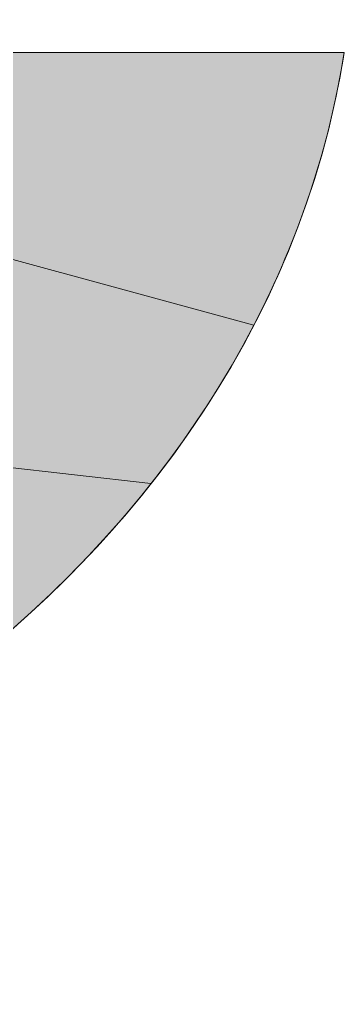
# Model space of a CAD drawing. Extents: x -2876908 to 633791, y -1383861 to 872234.
# Drawn here: x -1139282 to -1138459, y -207768 to -205250 of the extents above; entities that cross this region are included whole.
import ezdxf
from ezdxf.enums import TextEntityAlignment as Align

# ---------------------------------------------------------------- set-up
doc = ezdxf.new("R2010")
doc.units = 0
doc.header["$LTSCALE"] = 5
doc.header["$MEASUREMENT"] = 0
doc.layers.get('0').update_dxf_attribs({"linetype": 'CONTINUOUS', "lineweight": 25})
doc.layers.add('11', color=3, linetype='CONTINUOUS')
doc.layers.add('HFZT', color=5, linetype='CONTINUOUS', lineweight=15)
doc.styles.add('TSSD_NORM', font='tssdeng.shx', dxfattribs={"width": 0.7, "bigfont": 'hztxt.shx'})

# ---------------------------------------------------------------- blocks, each defined once
blk = doc.blocks.new('dfgdfger')
at = {"layer": 'HFZT'}
h = blk.add_hatch(color=5, dxfattribs=at)
edge = h.paths.add_edge_path()
edge.add_ellipse((447317.1, 387546.5), major_axis=(-1555.6, 0), ratio=0.995633, start_angle=160.4945, end_angle=172.1456, ccw=False)
edge.add_line((448783.4, 387029.3), (449289.3, 386891.2))
edge.add_ellipse((447317.1, 387546.5), major_axis=(-2135.7, 0), ratio=0.799523, start_angle=517.432, end_angle=532.8797)
edge.add_line((449436.3, 387334.8), (448858.1, 387334.8))
h = blk.add_hatch(color=5, dxfattribs=at)
edge = h.paths.add_edge_path()
edge.add_ellipse((447317.1, 387546.5), major_axis=(-2135.7, 0), ratio=0.799523, start_angle=507.6783, end_angle=517.432)
edge.add_line((449289.3, 386891.2), (448783.4, 387029.3))
edge.add_ellipse((447317.1, 387546.5), major_axis=(-1555.6, 0), ratio=0.995633, start_angle=146.5112, end_angle=160.4945, ccw=False)
edge.add_line((448614.5, 386691.9), (449121.9, 386633.5))
edge = h.paths.add_edge_path()
edge.add_line((448614.5, 386691.9), (448597.9, 386667.5))
edge.add_line((448597.9, 386667.5), (448869, 386373.4))
edge.add_ellipse((447317.1, 387546.5), major_axis=(-2135.7, 0), ratio=0.799523, start_angle=496.6048, end_angle=507.6783)
edge.add_line((449121.9, 386633.5), (448614.5, 386691.9))
edge = h.paths.add_edge_path()
edge.add_ellipse((447317.1, 387546.5), major_axis=(-1555.6, 0), ratio=0.995633, start_angle=141.6391, end_angle=145.4238, ccw=False)
edge.add_line((448536.9, 386585.3), (448463.2, 386499.3))
edge.add_ellipse((447317.1, 387546.5), major_axis=(-1555.6, 0), ratio=0.995633, start_angle=119.846, end_angle=137.4569, ccw=False)
edge.add_line((448091.3, 386203.1), (448221.1, 385999.4))
edge.add_ellipse((447317.1, 387546.5), major_axis=(-2135.7, 0), ratio=0.799523, start_angle=475.0419, end_angle=496.6048)
edge.add_line((448869, 386373.4), (448597.9, 386667.5))
at = {"layer": '11', "color": 5, "lineweight": 0}
blk.add_line((449436.3, 387334.8), (448858.1, 387334.8), dxfattribs=at)
at = {"layer": 'HFZT', "color": 5, "lineweight": 0}
blk.add_line((449436.3, 387334.8), (448858.1, 387334.8), dxfattribs=at)
at = {"layer": 'HFZT', "color": 5}
for p, q in [((449436.3, 387334.8), (448858.1, 387334.8)), ((449436.3, 387334.8), (448858.1, 387334.8)), ((448783.4, 387029.3), (449289.3, 386891.2)), ((448614.5, 386691.9), (449121.9, 386633.5))]:
    blk.add_line(p, q, dxfattribs=at)
for start_param, end_param in [(3.922662, 9.030892), (3.922662, 9.030892), (3.922662, 9.030892), (3.922662, 9.030892), (3.922662, 9.030892), (3.922662, 9.030892), (3.922662, 9.030892), (3.922662, 9.030892), (3.922662, 9.030892), (3.265865, 9.300506), (3.265865, 9.300506), (3.265865, 9.300506), (3.265865, 9.300506), (3.265865, 9.300506), (3.265865, 9.300506), (9.030892, 9.300506), (9.030892, 9.300506), (9.030892, 9.300506), (9.030892, 9.300506), (9.030892, 9.300506), (9.030892, 9.300506), (9.030892, 9.300506), (9.030892, 9.300506), (9.030892, 9.300506)]:
    blk.add_ellipse((447317.1, 387546.5), major_axis=(-2135.7, 0), ratio=0.799523, start_param=start_param, end_param=end_param, dxfattribs=at)
blk = doc.blocks.new('施工设计图框')
at = {"layer": 'HFZT', "color": 2, "xscale": 0.003117434214800596, "yscale": 0.003117434214800596, "zscale": 0.003117434214800596}
blk.add_blockref('dfgdfger', (-1505.5998, -1175.924), dxfattribs=at)
at = {"layer": 'HFZT', "color": 2, "style": 'TSSD_NORM', "width": 0.7}
for tag, height, p in [('比例尺', 2.5, (7.2478, 17.5)), ('日期', 2.5, (7.2478, 3.5)), ('图号', 2.5, (-20.4898, 3.5)), ('图名', 4, (-76.2419, 0.75))]:
    blk.add_attdef(tag, text='', height=height, dxfattribs=at).set_placement(p, align=Align.MIDDLE)

msp = doc.modelspace()

# ---------------------------------------------------------------- block references
at = {"xscale": 500, "yscale": 500, "zscale": 500}
msp.add_blockref('施工设计图框', (-1086203.504, -221115.649), dxfattribs=at)

doc.saveas('drawing.dxf')
